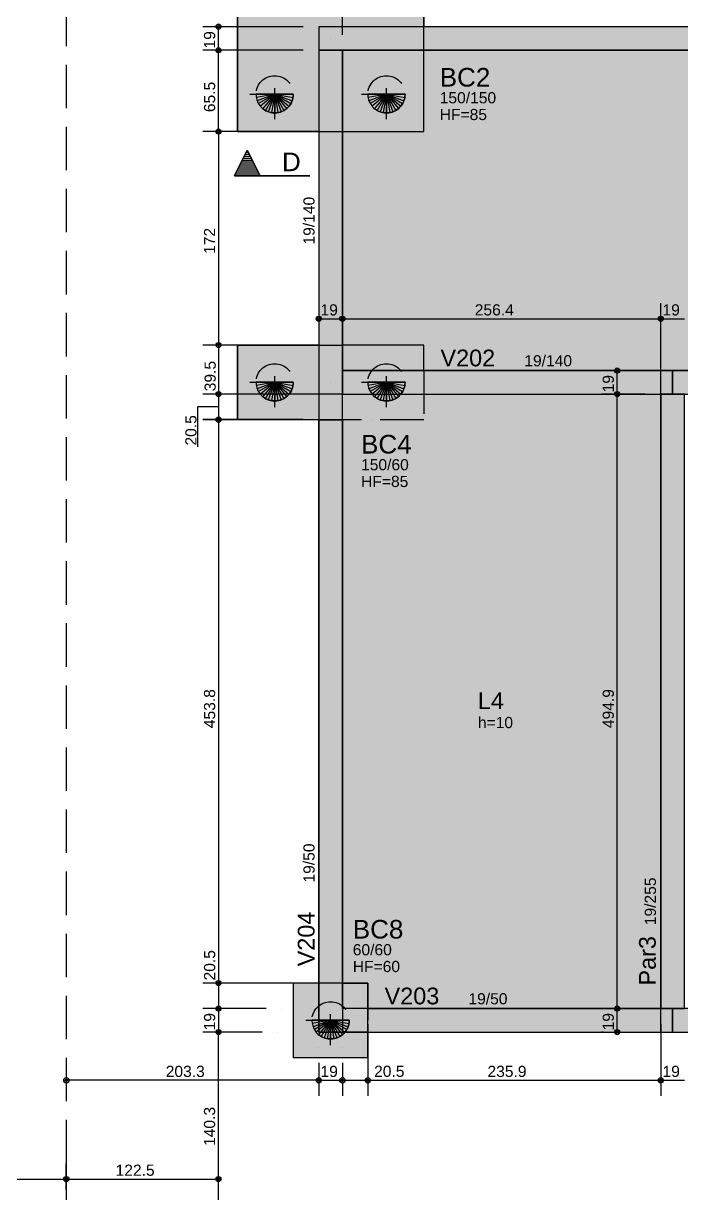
# Model space of a CAD drawing. Extents: x 0 to 119, y 0 to 84.
# Drawn here: x 18.38 to 28.98, y 55.19 to 74.04 of the extents above; entities that cross this region are included whole.
import ezdxf

# ---------------------------------------------------------------- set-up
doc = ezdxf.new("R2010")
doc.units = 0
doc.header["$MEASUREMENT"] = 0
doc.linetypes.add('ESTILO_TQS_0001', pattern=[1, 0.7, -0.3])
doc.linetypes.add('ESTILO_TQS_0003', pattern=[1.5, 0.5, -0.4, 0.1, -0.5])
for name, color, linetype in [('1', 3, 'CONTINUOUS'), ('10', 252, 'CONTINUOUS'), ('18', 6, 'CONTINUOUS'), ('23', 100, 'CONTINUOUS'), ('24', 7, 'CONTINUOUS'), ('25', 130, 'CONTINUOUS'), ('3', 7, 'CONTINUOUS'), ('32', 250, 'CONTINUOUS'), ('36', 7, 'CONTINUOUS'), ('37', 7, 'CONTINUOUS'), ('38', 7, 'CONTINUOUS')]:
    doc.layers.add(name, color=color, linetype=linetype)
doc.styles.add('TQS_ARIAL', font='arial.ttf')

msp = doc.modelspace()

# ---------------------------------------------------------------- linework, layer by layer
at = {"layer": '1', "color": 3, "linetype": 'Continuous'}
for p, q in [((23.329194, 73.797987), (23.329194, 73.797987)), ((23.329194, 68.257783), (23.329194, 68.257783)), ((23.329194, 57.978843), (23.329194, 57.978843))]:
    msp.add_line(p, q, dxfattribs=at)
for points in [[(22.729194, 72.897987), (22.129194, 72.897987), (22.129427, 72.886177), (22.131732, 72.859047), (22.135854, 72.835126), (22.141682, 72.812333), (22.151657, 72.784089), (22.164603, 72.756597), (22.175538, 72.737805), (22.191251, 72.715277), (22.204837, 72.698829), (22.226419, 72.676894), (22.245052, 72.661151), (22.267041, 72.645587), (22.288389, 72.633084), (22.31448, 72.620786), (22.334781, 72.613231), (22.364313, 72.605087), (22.390475, 72.600497), (22.414969, 72.598325), (22.429194, 72.597987), (22.440681, 72.598207), (22.465423, 72.600183), (22.493941, 72.605058), (22.520524, 72.612227), (22.545425, 72.621419), (22.570194, 72.633187), (22.590292, 72.644911), (22.615572, 72.662906), (22.631439, 72.676409), (22.651432, 72.696467), (22.666562, 72.71453), (22.683788, 72.739299), (22.694114, 72.757212), (22.707765, 72.78664), (22.716704, 72.812326), (22.722714, 72.835969), (22.726406, 72.857178), (22.728999, 72.887172), (22.729194, 72.897987)], [(24.529194, 72.897987), (23.929194, 72.897987), (23.929427, 72.886177), (23.931732, 72.859047), (23.935854, 72.835126), (23.941682, 72.812333), (23.951657, 72.784089), (23.964603, 72.756597), (23.975538, 72.737805), (23.991251, 72.715277), (24.004837, 72.698829), (24.026419, 72.676894), (24.045052, 72.661151), (24.067041, 72.645587), (24.088389, 72.633084), (24.11448, 72.620786), (24.134781, 72.613231), (24.164313, 72.605087), (24.190475, 72.600497), (24.214969, 72.598325), (24.229194, 72.597987), (24.240681, 72.598207), (24.265423, 72.600183), (24.293941, 72.605058), (24.320524, 72.612227), (24.345425, 72.621419), (24.370194, 72.633187), (24.390292, 72.644911), (24.415572, 72.662906), (24.431439, 72.676409), (24.451432, 72.696467), (24.466562, 72.71453), (24.483788, 72.739299), (24.494114, 72.757212), (24.507765, 72.78664), (24.516704, 72.812326), (24.522714, 72.835969), (24.526406, 72.857178), (24.528999, 72.887172), (24.529194, 72.897987)], [(22.729194, 68.257783), (22.129194, 68.257783), (22.129426, 68.245972), (22.131732, 68.218842), (22.135854, 68.194921), (22.141681, 68.172128), (22.151656, 68.143884), (22.164602, 68.116392), (22.175537, 68.097601), (22.19125, 68.075073), (22.204837, 68.058625), (22.226418, 68.03669), (22.245051, 68.020946), (22.26704, 68.005382), (22.288388, 67.992879), (22.314479, 67.980581), (22.334781, 67.973026), (22.364312, 67.964883), (22.390475, 67.960292), (22.414968, 67.95812), (22.429194, 67.957783), (22.440681, 67.958003), (22.465422, 67.959978), (22.493941, 67.964853), (22.520524, 67.972023), (22.545425, 67.981214), (22.570194, 67.992983), (22.590292, 68.004707), (22.615571, 68.022701), (22.631439, 68.036204), (22.651431, 68.056263), (22.666561, 68.074325), (22.683788, 68.099095), (22.694113, 68.117008), (22.707765, 68.146435), (22.716704, 68.172121), (22.722713, 68.195764), (22.726405, 68.216974), (22.728999, 68.246967), (22.729194, 68.257783)], [(24.529194, 68.257783), (23.929194, 68.257783), (23.929426, 68.245972), (23.931732, 68.218842), (23.935854, 68.194921), (23.941681, 68.172128), (23.951656, 68.143884), (23.964602, 68.116392), (23.975537, 68.097601), (23.99125, 68.075073), (24.004837, 68.058625), (24.026418, 68.03669), (24.045051, 68.020946), (24.06704, 68.005382), (24.088388, 67.992879), (24.114479, 67.980581), (24.134781, 67.973026), (24.164312, 67.964883), (24.190475, 67.960292), (24.214968, 67.95812), (24.229194, 67.957783), (24.240681, 67.958003), (24.265422, 67.959978), (24.293941, 67.964853), (24.320524, 67.972023), (24.345425, 67.981214), (24.370194, 67.992983), (24.390292, 68.004707), (24.415571, 68.022701), (24.431439, 68.036204), (24.451431, 68.056263), (24.466561, 68.074325), (24.483788, 68.099095), (24.494113, 68.117008), (24.507765, 68.146435), (24.516704, 68.172121), (24.522713, 68.195764), (24.526405, 68.216974), (24.528999, 68.246967), (24.529194, 68.257783)], [(23.629194, 57.978843), (23.029194, 57.978843), (23.029426, 57.967032), (23.031732, 57.939903), (23.035854, 57.915981), (23.041681, 57.893188), (23.051656, 57.864945), (23.064602, 57.837453), (23.075537, 57.818661), (23.09125, 57.796133), (23.104837, 57.779685), (23.126418, 57.75775), (23.145051, 57.742006), (23.16704, 57.726442), (23.188388, 57.713939), (23.214479, 57.701642), (23.234781, 57.694087), (23.264312, 57.685943), (23.290475, 57.681352), (23.314968, 57.67918), (23.329194, 57.678843), (23.340681, 57.679063), (23.365422, 57.681039), (23.393941, 57.685913), (23.420524, 57.693083), (23.445425, 57.702274), (23.470194, 57.714043), (23.490292, 57.725767), (23.515571, 57.743761), (23.531439, 57.757265), (23.551431, 57.777323), (23.566561, 57.795385), (23.583788, 57.820155), (23.594113, 57.838068), (23.607765, 57.867496), (23.616704, 57.893181), (23.622713, 57.916824), (23.626405, 57.938034), (23.628999, 57.968027), (23.629194, 57.978843)]]:
    msp.add_lwpolyline(points, dxfattribs=at)
at = {"layer": '10', "color": 252, "linetype": 'ESTILO_TQS_0003'}
for p, q in [((22.429194, 72.498087), (22.429194, 73.297887)), ((24.229194, 72.498087), (24.229194, 73.297887)), ((22.029294, 72.897987), (22.829094, 72.897987)), ((23.829294, 72.897987), (24.629094, 72.897987)), ((22.429194, 67.857883), (22.429194, 68.657683)), ((24.229194, 67.857883), (24.229194, 68.657683)), ((22.029294, 68.257783), (22.829094, 68.257783)), ((23.829294, 68.257783), (24.629094, 68.257783)), ((23.329194, 57.578943), (23.329194, 58.378743)), ((22.929294, 57.978843), (23.729094, 57.978843))]:
    msp.add_line(p, q, dxfattribs=at)
at = {"layer": '10', "color": 252, "linetype": 'Continuous'}
for p, q in [((22.429194, 72.897987), (22.129194, 72.897987)), ((22.429194, 72.897987), (22.133752, 72.845893)), ((22.429194, 72.897987), (22.147287, 72.795381)), ((22.429194, 72.897987), (22.169387, 72.747987)), ((22.429194, 72.897987), (22.199381, 72.705151)), ((22.429194, 72.897987), (22.236358, 72.668174)), ((22.429194, 72.897987), (22.279194, 72.63818)), ((22.429194, 72.897987), (22.326588, 72.61608)), ((22.429194, 72.897987), (22.3771, 72.602545)), ((22.429194, 72.897987), (22.429194, 72.597987)), ((22.429194, 72.897987), (22.481289, 72.602545)), ((22.429194, 72.897987), (22.5318, 72.61608)), ((22.429194, 72.897987), (22.579194, 72.63818)), ((22.429194, 72.897987), (22.622031, 72.668174)), ((22.429194, 72.897987), (22.659008, 72.705151)), ((22.429194, 72.897987), (22.689002, 72.747987)), ((22.429194, 72.897987), (22.711102, 72.795381)), ((22.429194, 72.897987), (22.724637, 72.845893)), ((22.429194, 72.897987), (22.729194, 72.897987)), ((24.229194, 72.897987), (23.929194, 72.897987)), ((24.229194, 72.897987), (23.933752, 72.845893)), ((24.229194, 72.897987), (23.947287, 72.795381)), ((24.229194, 72.897987), (23.969387, 72.747987)), ((24.229194, 72.897987), (23.999381, 72.705151)), ((24.229194, 72.897987), (24.036358, 72.668174)), ((24.229194, 72.897987), (24.079194, 72.63818)), ((24.229194, 72.897987), (24.126588, 72.61608)), ((24.229194, 72.897987), (24.1771, 72.602545)), ((24.229194, 72.897987), (24.229194, 72.597987)), ((24.229194, 72.897987), (24.281289, 72.602545)), ((24.229194, 72.897987), (24.3318, 72.61608)), ((24.229194, 72.897987), (24.379194, 72.63818)), ((24.229194, 72.897987), (24.422031, 72.668174)), ((24.229194, 72.897987), (24.459008, 72.705151)), ((24.229194, 72.897987), (24.489002, 72.747987)), ((24.229194, 72.897987), (24.511102, 72.795381)), ((24.229194, 72.897987), (24.524637, 72.845893)), ((24.229194, 72.897987), (24.529194, 72.897987)), ((22.429194, 68.257783), (22.129194, 68.257783)), ((22.429194, 68.257783), (22.133751, 68.205688)), ((22.429194, 68.257783), (22.147286, 68.155177)), ((22.429194, 68.257783), (22.169386, 68.107783)), ((22.429194, 68.257783), (22.19938, 68.064946)), ((22.429194, 68.257783), (22.236357, 68.027969)), ((22.429194, 68.257783), (22.279194, 67.997975)), ((22.429194, 68.257783), (22.326588, 67.975875)), ((22.429194, 68.257783), (22.377099, 67.96234)), ((22.429194, 68.257783), (22.429194, 67.957783)), ((22.429194, 68.257783), (22.481288, 67.96234)), ((22.429194, 68.257783), (22.5318, 67.975875)), ((22.429194, 68.257783), (22.579194, 67.997975)), ((22.429194, 68.257783), (22.62203, 68.027969)), ((22.429194, 68.257783), (22.659007, 68.064946)), ((22.429194, 68.257783), (22.689001, 68.107783)), ((22.429194, 68.257783), (22.711101, 68.155177)), ((22.429194, 68.257783), (22.724636, 68.205688)), ((22.429194, 68.257783), (22.729194, 68.257783)), ((24.229194, 68.257783), (23.929194, 68.257783)), ((24.229194, 68.257783), (23.933751, 68.205688)), ((24.229194, 68.257783), (23.947286, 68.155177)), ((24.229194, 68.257783), (23.969386, 68.107783)), ((24.229194, 68.257783), (23.99938, 68.064946)), ((24.229194, 68.257783), (24.036357, 68.027969)), ((24.229194, 68.257783), (24.079194, 67.997975)), ((24.229194, 68.257783), (24.126588, 67.975875)), ((24.229194, 68.257783), (24.177099, 67.96234)), ((24.229194, 68.257783), (24.229194, 67.957783)), ((24.229194, 68.257783), (24.281288, 67.96234)), ((24.229194, 68.257783), (24.3318, 67.975875)), ((24.229194, 68.257783), (24.379194, 67.997975)), ((24.229194, 68.257783), (24.42203, 68.027969)), ((24.229194, 68.257783), (24.459007, 68.064946)), ((24.229194, 68.257783), (24.489001, 68.107783)), ((24.229194, 68.257783), (24.511101, 68.155177)), ((24.229194, 68.257783), (24.524636, 68.205688)), ((24.229194, 68.257783), (24.529194, 68.257783)), ((23.329194, 57.978843), (23.029194, 57.978843)), ((23.329194, 57.978843), (23.033751, 57.926749)), ((23.329194, 57.978843), (23.047286, 57.876237)), ((23.329194, 57.978843), (23.069386, 57.828843)), ((23.329194, 57.978843), (23.09938, 57.786007)), ((23.329194, 57.978843), (23.136357, 57.74903)), ((23.329194, 57.978843), (23.179194, 57.719035)), ((23.329194, 57.978843), (23.226588, 57.696935)), ((23.329194, 57.978843), (23.277099, 57.683401)), ((23.329194, 57.978843), (23.329194, 57.678843)), ((23.329194, 57.978843), (23.381288, 57.683401)), ((23.329194, 57.978843), (23.4318, 57.696935)), ((23.329194, 57.978843), (23.479194, 57.719035)), ((23.329194, 57.978843), (23.52203, 57.74903)), ((23.329194, 57.978843), (23.559007, 57.786007)), ((23.329194, 57.978843), (23.589001, 57.828843)), ((23.329194, 57.978843), (23.611101, 57.876237)), ((23.329194, 57.978843), (23.624636, 57.926749)), ((23.329194, 57.978843), (23.629194, 57.978843))]:
    msp.add_line(p, q, dxfattribs=at)
at = {"layer": '10', "color": 252, "linetype": 'ESTILO_TQS_0001'}
for centre in [(22.429194, 72.897987), (24.229194, 72.897987), (22.429194, 68.257783), (24.229194, 68.257783), (23.329194, 57.978843)]:
    msp.add_circle(centre, 0.3, dxfattribs=at)
at = {"layer": '18', "color": 6, "linetype": 'ESTILO_TQS_0001'}
for p, q in [((19.073775, 76.374926), (19.073775, 13.558246)), ((23.139194, 68.857783), (23.519194, 68.857783)), ((24.829194, 68.447783), (24.829194, 67.657783)), ((24.829194, 67.655783), (23.139194, 67.655783))]:
    msp.add_line(p, q, dxfattribs=at)
at = {"layer": '18', "color": 6, "linetype": 'Continuous'}
for p, q in [((22.484194, 68.857783), (21.829194, 68.857783)), ((21.829194, 68.857783), (21.829194, 67.657783)), ((23.139194, 68.857783), (21.829194, 68.857783)), ((24.829194, 68.857783), (23.519194, 68.857783)), ((24.829194, 68.447783), (24.829194, 68.857783)), ((21.829194, 67.657783), (23.139194, 67.657783)), ((23.519194, 67.657783), (23.519194, 67.657783))]:
    msp.add_line(p, q, dxfattribs=at)
for points in [[(21.829194, 72.297987), (24.829194, 72.297987), (24.829194, 75.297987), (21.829194, 75.297987), (21.829194, 72.297987)], [(22.729194, 57.378843), (23.929194, 57.378843), (23.929194, 58.578843), (22.729194, 58.578843), (22.729194, 57.378843)]]:
    msp.add_lwpolyline(points, dxfattribs=at)
at = {"layer": '23', "color": 100, "linetype": 'Continuous'}
for points in [[(23.139194, 72.297987), (21.829194, 72.297987), (21.829194, 75.297987), (24.829194, 75.297987), (24.829194, 73.987804), (23.139194, 73.987804), (23.139194, 72.297987)], [(24.829194, 68.447783), (28.836939, 68.447783), (38.860652, 68.447783), (39.348908, 68.447783), (39.348908, 73.607804), (23.519194, 73.607804), (23.519194, 72.297987), (23.519194, 68.447783), (24.829194, 68.447783)], [(21.829194, 68.857783), (23.139194, 68.857783), (23.139194, 67.655783), (21.829194, 67.655783), (21.829194, 68.857783)]]:
    msp.add_lwpolyline(points, dxfattribs=at)
for points in [[(23.139194, 73.987804), (21.829194, 72.297987), (21.829194, 75.297987)], [(23.139194, 73.987804), (21.829194, 75.297987), (24.829194, 75.297987)], [(23.139194, 73.987804), (24.829194, 75.297987), (24.829194, 73.987804)], [(23.139194, 73.987804), (23.139194, 72.297987), (21.829194, 72.297987)], [(39.348908, 73.607804), (23.519194, 73.607804), (24.829194, 68.447783)], [(23.519194, 72.297987), (24.829194, 68.447783), (23.519194, 73.607804)], [(39.348908, 73.607804), (24.829194, 68.447783), (28.836939, 68.447783)], [(39.348908, 73.607804), (28.836939, 68.447783), (38.860652, 68.447783)], [(23.519194, 72.297987), (23.519194, 68.447783), (24.829194, 68.447783)], [(21.829194, 68.857783), (23.139194, 68.857783), (23.139194, 67.655783)], [(21.829194, 68.857783), (23.139194, 67.655783), (21.829194, 67.655783)], [(21.829194, 68.857783), (21.829194, 67.655783), (21.829194, 68.857783)]]:
    msp.add_solid(points, dxfattribs=at)
at = {"layer": '24', "color": 7, "linetype": 'Continuous'}
for p, q in [((21.781145, 71.584379), (21.988561, 71.999211)), ((21.783966, 71.586117), (21.988561, 71.995309)), ((21.908786, 71.83966), (22.068337, 71.83966)), ((21.924741, 71.87157), (22.052382, 71.87157)), ((21.940696, 71.90348), (22.036427, 71.90348)), ((21.956651, 71.935391), (22.020472, 71.935391)), ((21.972606, 71.967301), (22.007785, 71.967301)), ((21.988561, 71.999211), (22.195108, 71.586117)), ((21.988561, 71.995308), (22.193157, 71.586118)), ((21.813055, 71.648199), (22.164067, 71.648199)), ((21.82901, 71.680109), (22.148112, 71.680109)), ((21.844966, 71.712019), (22.132157, 71.712019)), ((21.860921, 71.74393), (22.116202, 71.74393)), ((21.876876, 71.77584), (22.100247, 71.77584)), ((21.892831, 71.80775), (22.084292, 71.80775)), ((22.9971, 71.584379), (21.781145, 71.584379)), ((21.783966, 71.586118), (22.9971, 71.586118)), ((21.7971, 71.616289), (22.180023, 71.616289))]:
    msp.add_line(p, q, dxfattribs=at)
at = {"layer": '25', "color": 130, "linetype": 'Continuous'}
for points in [[(39.538908, 73.607804), (39.538908, 73.987804), (23.139194, 73.987804), (23.139194, 73.607804), (39.538908, 73.607804)], [(23.139194, 67.657783), (23.519194, 67.657783), (23.519194, 73.607804), (23.139194, 73.607804), (23.139194, 67.655783)], [(28.836939, 68.067783), (28.836939, 68.447783), (23.519194, 68.447783), (23.519194, 68.067783), (28.836939, 68.067783)], [(28.836939, 68.067783), (38.860652, 68.067783), (38.860652, 68.447783), (28.836939, 68.447783), (28.836939, 68.067783)], [(23.519194, 67.657783), (23.519194, 58.578843), (23.929194, 58.578843), (23.929194, 57.978843), (23.929194, 58.168843), (28.646939, 58.168843), (28.646939, 68.067783), (24.829194, 68.060283), (23.519194, 68.067783)], [(23.519194, 68.067783), (28.646939, 68.067783), (28.646939, 58.168843), (23.519194, 58.168843), (23.519194, 68.067783)], [(29.026939, 58.168843), (29.026939, 68.067783), (28.646939, 68.067783), (28.646939, 58.168843), (29.026939, 58.168843)], [(23.139194, 67.655783), (23.519194, 67.655783), (23.519194, 57.788843), (23.139194, 57.787909), (23.139194, 67.655783)], [(22.729194, 58.578843), (22.729194, 57.378843), (23.929194, 57.378843), (23.929194, 57.788843), (23.139194, 57.788843), (23.139194, 58.578843), (22.729194, 58.578843)], [(23.519194, 58.578843), (23.929194, 58.578843), (23.929194, 58.168843), (23.519194, 58.168843), (23.519194, 58.578843)], [(28.836939, 57.788843), (28.836939, 58.168843), (23.519194, 58.168843), (23.519194, 57.788843), (28.836939, 57.788843)], [(28.836939, 57.788843), (38.860652, 57.788843), (38.860652, 58.168843), (28.836939, 58.168843), (28.836939, 57.788843)]]:
    msp.add_lwpolyline(points, dxfattribs=at)
for points in [[(39.538908, 73.607804), (39.538908, 73.987804), (23.139194, 73.987804)], [(39.538908, 73.607804), (23.139194, 73.987804), (23.139194, 73.607804)], [(39.538908, 73.607804), (23.139194, 73.607804), (39.538908, 73.607804)], [(23.139194, 67.657783), (23.519194, 67.657783), (23.519194, 73.607804)], [(23.139194, 67.657783), (23.519194, 73.607804), (23.139194, 73.607804)], [(23.139194, 67.657783), (23.139194, 73.607804), (23.139194, 67.657783)], [(28.836939, 68.067783), (28.836939, 68.447783), (23.519194, 68.447783)], [(28.836939, 68.067783), (23.519194, 68.447783), (23.519194, 68.067783)], [(28.836939, 68.067783), (38.860652, 68.067783), (38.860652, 68.447783)], [(28.836939, 68.067783), (38.860652, 68.447783), (28.836939, 68.447783)], [(28.836939, 68.067783), (28.836939, 68.447783), (28.836939, 68.067783)], [(28.836939, 68.067783), (23.519194, 68.067783), (28.836939, 68.067783)], [(23.519194, 68.067783), (28.646939, 68.067783), (28.646939, 58.168843)], [(23.519194, 68.067783), (28.646939, 58.168843), (23.519194, 58.168843)], [(23.519194, 68.067783), (23.519194, 58.168843), (23.519194, 68.067783)], [(29.026939, 58.168843), (29.026939, 68.067783), (28.646939, 68.067783)], [(29.026939, 58.168843), (28.646939, 68.067783), (28.646939, 58.168843)], [(23.139194, 67.655783), (23.519194, 67.655783), (23.519194, 57.788843)], [(23.139194, 67.655783), (23.519194, 57.788843), (23.139194, 57.787909)], [(23.139194, 67.655783), (23.139194, 57.787909), (23.139194, 67.655783)], [(23.139194, 57.788843), (23.139194, 58.578843), (22.729194, 58.578843)], [(23.139194, 57.788843), (22.729194, 58.578843), (22.729194, 57.378843)], [(23.519194, 58.578843), (23.929194, 58.578843), (23.929194, 58.168843)], [(23.519194, 58.578843), (23.929194, 58.168843), (23.519194, 58.168843)], [(23.519194, 58.578843), (23.519194, 58.168843), (23.519194, 58.578843)], [(28.836939, 57.788843), (28.836939, 58.168843), (23.519194, 58.168843)], [(28.836939, 57.788843), (23.519194, 58.168843), (23.519194, 57.788843)], [(29.026939, 58.168843), (28.646939, 58.168843), (29.026939, 58.168843)], [(28.836939, 57.788843), (38.860652, 57.788843), (38.860652, 58.168843)], [(28.836939, 57.788843), (38.860652, 58.168843), (28.836939, 58.168843)], [(28.836939, 57.788843), (28.836939, 58.168843), (28.836939, 57.788843)], [(23.139194, 57.788843), (22.729194, 57.378843), (23.929194, 57.378843)], [(23.139194, 57.788843), (23.929194, 57.378843), (23.929194, 57.788843)], [(28.836939, 57.788843), (23.519194, 57.788843), (28.836939, 57.788843)]]:
    msp.add_solid(points, dxfattribs=at)
at = {"layer": '3', "color": 7, "linetype": 'Continuous'}
for p, q in [((28.646939, 68.067783), (28.646939, 68.447783)), ((23.519194, 68.067783), (23.139194, 68.067783))]:
    msp.add_line(p, q, dxfattribs=at)
for points in [[(39.538908, 73.987804), (23.139194, 73.987804)], [(23.139194, 73.987804), (23.139194, 67.655783)], [(38.860652, 68.447783), (28.836939, 68.447783)], [(23.519194, 68.067783), (28.646939, 68.067783)], [(23.519194, 58.168843), (23.519194, 68.067783)], [(28.646939, 68.067783), (28.646939, 58.168843)], [(23.139194, 67.657783), (23.139194, 57.788843)], [(28.646939, 58.168843), (23.519194, 58.168843)], [(28.646939, 57.788843), (28.646939, 58.168843)], [(23.139194, 57.788843), (28.836939, 57.788843)], [(28.836939, 57.788843), (38.860652, 57.788843)]]:
    msp.add_lwpolyline(points, dxfattribs=at)
at = {"layer": '3', "color": 7, "linetype": 'ESTILO_TQS_0001'}
for points in [[(23.519194, 73.607804), (39.348908, 73.607804)], [(23.519194, 68.447783), (23.519194, 73.607804)], [(28.836939, 68.447783), (23.519194, 68.447783)]]:
    msp.add_lwpolyline(points, dxfattribs=at)
at = {"layer": '32', "color": 250, "linetype": 'Continuous'}
for p, q in [((23.519194, 73.857804), (23.519194, 75.775303)), ((23.519194, 73.857804), (23.519194, 75.775303)), ((22.889194, 73.987804), (21.274402, 73.987804)), ((21.524402, 73.607804), (21.524402, 73.987804)), ((23.139194, 73.987804), (23.139194, 73.987804)), ((23.139194, 73.987804), (23.139194, 73.987804)), ((24.829194, 73.987804), (24.829194, 73.987804)), ((24.829194, 73.987804), (24.829194, 73.987804)), ((22.889194, 73.607804), (21.274402, 73.607804)), ((22.889194, 73.607804), (21.274402, 73.607804)), ((21.524402, 72.297987), (21.524402, 73.607804)), ((23.139194, 73.607804), (23.139194, 73.607804)), ((23.139194, 73.607804), (23.139194, 73.607804)), ((23.519194, 73.607804), (23.519194, 73.607804)), ((23.519194, 73.607804), (23.519194, 73.607804)), ((22.889194, 72.297987), (21.274402, 72.297987)), ((22.889194, 72.297987), (21.274402, 72.297987)), ((21.524402, 72.297987), (21.524402, 68.857783)), ((23.139194, 72.297987), (23.139194, 72.297987)), ((23.139194, 72.297987), (23.139194, 72.297987)), ((23.139194, 69.571922), (23.139194, 69.571922)), ((23.519194, 69.572922), (23.519194, 69.572922)), ((23.519194, 69.572922), (23.519194, 69.572922)), ((28.646939, 68.317783), (28.646939, 69.531203)), ((28.646939, 68.317783), (28.646939, 69.531203)), ((23.139194, 69.321922), (23.139194, 69.031203)), ((23.139194, 69.281203), (23.519194, 69.281203)), ((23.519194, 69.322922), (23.519194, 69.031203)), ((23.519194, 69.322922), (23.519194, 69.031203)), ((23.519194, 69.281203), (28.646939, 69.281203)), ((28.646939, 69.281203), (29.026939, 69.281203)), ((22.889194, 68.857783), (21.274402, 68.857783)), ((21.579194, 68.857783), (21.274402, 68.857783)), ((21.524402, 68.857783), (21.524402, 68.067783)), ((21.829194, 68.857783), (21.829194, 68.857783)), ((23.139194, 68.857783), (23.139194, 68.857783)), ((27.50553, 68.447783), (27.50553, 68.447783)), ((27.75553, 68.447783), (28.195011, 68.447783)), ((27.945011, 68.067783), (27.945011, 68.447783)), ((23.269194, 68.067783), (21.274402, 68.067783)), ((23.269194, 68.067783), (21.274402, 68.067783)), ((21.524402, 68.067783), (21.524402, 67.657783)), ((23.519194, 68.067783), (23.519194, 68.067783)), ((23.519194, 68.067783), (23.519194, 68.067783)), ((28.396939, 68.067783), (27.695011, 68.067783)), ((28.396939, 68.067783), (27.695011, 68.067783)), ((27.945011, 58.168843), (27.945011, 68.067783)), ((28.646939, 68.067783), (28.646939, 68.067783)), ((28.646939, 68.067783), (28.646939, 68.067783)), ((28.646939, 68.067783), (28.646939, 68.067783)), ((28.646939, 68.067783), (28.646939, 68.067783)), ((21.524402, 67.862783), (21.184158, 67.862783)), ((21.184158, 67.862783), (21.184158, 67.218813)), ((22.889194, 67.657783), (21.274402, 67.657783)), ((23.734194, 67.655783), (21.274402, 67.655783)), ((21.524402, 67.655783), (21.524402, 58.578843)), ((23.139194, 67.657783), (23.139194, 67.657783)), ((23.984194, 67.655783), (23.984194, 67.655783)), ((22.889194, 58.578843), (21.274402, 58.578843)), ((22.889194, 58.578843), (21.274402, 58.578843)), ((21.524402, 58.578843), (21.524402, 58.168843)), ((23.139194, 58.578843), (23.139194, 58.578843)), ((23.139194, 58.578843), (23.139194, 58.578843)), ((22.290915, 58.168843), (21.274402, 58.168843)), ((21.711142, 58.168843), (21.274402, 58.168843)), ((21.524402, 58.168843), (21.524402, 57.788843)), ((21.961142, 58.168843), (21.961142, 58.168843)), ((22.540915, 58.168843), (22.540915, 58.168843)), ((23.929194, 58.168843), (23.929194, 58.168843)), ((23.929194, 58.168843), (23.929194, 58.168843)), ((27.775535, 58.168843), (27.695011, 58.168843)), ((27.775535, 58.168843), (27.695011, 58.168843)), ((27.945011, 57.788843), (27.945011, 58.168843)), ((28.025535, 58.168843), (28.025535, 58.168843)), ((28.025535, 58.168843), (28.025535, 58.168843)), ((28.646939, 58.168843), (28.646939, 58.168843)), ((28.646939, 58.168843), (28.646939, 58.168843)), ((23.929194, 57.918843), (23.929194, 56.762306)), ((23.929194, 57.918843), (23.929194, 56.762306)), ((28.646939, 57.918843), (28.646939, 56.762306)), ((28.646939, 57.918843), (28.646939, 56.762306)), ((21.316027, 57.788843), (21.274402, 57.788843)), ((22.226798, 57.788843), (21.274402, 57.788843)), ((21.524402, 54.983732), (21.524402, 57.788843)), ((21.566027, 57.788843), (21.566027, 57.788843)), ((22.476798, 57.788843), (22.476798, 57.788843)), ((27.718285, 57.788843), (27.695011, 57.788843)), ((27.968285, 57.788843), (27.968285, 57.788843)), ((23.139194, 57.545575), (23.139194, 57.545575)), ((23.519194, 57.545575), (23.519194, 57.545575)), ((19.073775, 57.333253), (19.073775, 57.333253)), ((23.139194, 57.378843), (23.139194, 57.378843)), ((23.519194, 57.378843), (23.519194, 57.378843)), ((23.139194, 57.295575), (23.139194, 56.762306)), ((23.139194, 57.128843), (23.139194, 56.762306)), ((23.519194, 57.295575), (23.519194, 56.762306)), ((23.519194, 57.128843), (23.519194, 56.762306)), ((19.073775, 57.083253), (19.073775, 56.762306)), ((23.139194, 57.012306), (19.073775, 57.012306)), ((23.139194, 57.012306), (23.519194, 57.012306)), ((23.519194, 57.012306), (23.929194, 57.012306)), ((23.929194, 57.012306), (28.646939, 57.012306)), ((28.646939, 57.012306), (29.026939, 57.012306)), ((19.073775, 55.245771), (19.073775, 55.670186)), ((19.073954, 55.24577), (19.074256, 55.669816)), ((21.52381, 55.233732), (21.52381, 55.670186)), ((7.136869, 55.42832), (19.074078, 55.419816)), ((19.073775, 55.420186), (21.52381, 55.420186))]:
    msp.add_line(p, q, dxfattribs=at)
for centre, radius in [((21.524402, 73.987804), 0.041625), ((21.524402, 73.987804), 0.02075), ((21.524402, 73.607804), 0.041625), ((21.524402, 73.607804), 0.041625), ((21.524402, 73.607804), 0.02075), ((21.524402, 73.607804), 0.02075), ((21.524402, 72.297987), 0.041625), ((21.524402, 72.297987), 0.041625), ((21.524402, 72.297987), 0.02075), ((21.524402, 72.297987), 0.02075), ((23.139194, 69.281203), 0.041625), ((23.139194, 69.281203), 0.02075), ((23.519194, 69.281203), 0.041625), ((23.519194, 69.281203), 0.041625), ((23.519194, 69.281203), 0.02075), ((23.519194, 69.281203), 0.02075), ((28.646939, 69.281203), 0.041625), ((28.646939, 69.281203), 0.041625), ((28.646939, 69.281203), 0.02075), ((28.646939, 69.281203), 0.02075), ((21.524402, 68.857783), 0.041625), ((21.524402, 68.857783), 0.041625), ((21.524402, 68.857783), 0.02075), ((21.524402, 68.857783), 0.02075), ((27.945011, 68.447783), 0.041625), ((27.945011, 68.447783), 0.02075), ((21.524402, 68.067783), 0.041625), ((21.524402, 68.067783), 0.041625), ((21.524402, 68.067783), 0.02075), ((21.524402, 68.067783), 0.02075), ((27.945011, 68.067783), 0.041625), ((27.945011, 68.067783), 0.041625), ((27.945011, 68.067783), 0.02075), ((27.945011, 68.067783), 0.02075), ((21.524402, 67.657783), 0.041625), ((21.524402, 67.655783), 0.041625), ((21.524402, 67.657783), 0.02075), ((21.524402, 67.655783), 0.02075), ((21.524402, 58.578843), 0.041625), ((21.524402, 58.578843), 0.041625), ((21.524402, 58.578843), 0.02075), ((21.524402, 58.578843), 0.02075), ((21.524402, 58.168843), 0.041625), ((21.524402, 58.168843), 0.041625), ((21.524402, 58.168843), 0.02075), ((21.524402, 58.168843), 0.02075), ((27.945011, 58.168843), 0.041625), ((27.945011, 58.168843), 0.041625), ((27.945011, 58.168843), 0.02075), ((27.945011, 58.168843), 0.02075), ((21.524402, 57.788843), 0.041625), ((21.524402, 57.788843), 0.041625), ((21.524402, 57.788843), 0.02075), ((21.524402, 57.788843), 0.02075), ((27.945011, 57.788843), 0.041625), ((27.945011, 57.788843), 0.02075), ((19.073775, 57.012306), 0.041625), ((19.073775, 57.012306), 0.02075), ((23.139194, 57.012306), 0.041625), ((23.139194, 57.012306), 0.041625), ((23.139194, 57.012306), 0.02075), ((23.139194, 57.012306), 0.02075), ((23.519194, 57.012306), 0.041625), ((23.519194, 57.012306), 0.041625), ((23.519194, 57.012306), 0.02075), ((23.519194, 57.012306), 0.02075), ((23.929194, 57.012306), 0.041625), ((23.929194, 57.012306), 0.041625), ((23.929194, 57.012306), 0.02075), ((23.929194, 57.012306), 0.02075), ((28.646939, 57.012306), 0.041625), ((28.646939, 57.012306), 0.041625), ((28.646939, 57.012306), 0.02075), ((28.646939, 57.012306), 0.02075), ((19.073775, 55.420186), 0.041625), ((19.074078, 55.419816), 0.041625), ((19.073775, 55.420186), 0.02075), ((19.074078, 55.419816), 0.02075), ((21.52381, 55.420186), 0.041625), ((21.52381, 55.420186), 0.02075)]:
    msp.add_circle(centre, radius, dxfattribs=at)

# ---------------------------------------------------------------- texts
at = {"layer": '24', "color": 7, "linetype": 'Continuous', "style": 'TQS_ARIAL'}
msp.add_text('D', height=0.3, dxfattribs=at).set_placement((22.5471, 71.659379))
at = {"layer": '32', "color": 250, "linetype": 'Continuous', "style": 'TQS_ARIAL'}
for s, p in [('19', (21.470402, 73.635804)), ('65.5', (21.470402, 72.610896)), ('172', (21.470402, 70.325885)), ('39.5', (21.479592, 68.113308)), ('19', (27.891011, 68.095783)), ('20.5', (21.16983, 67.238874)), ('453.8', (21.470402, 62.685313)), ('494.9', (27.891011, 62.686313)), ('20.5', (21.470784, 58.620924)), ('19', (21.470402, 57.816843)), ('19', (27.891011, 57.816843)), ('140.3', (21.470402, 55.954287))]:
    msp.add_text(s, height=0.18, rotation=90, dxfattribs=at).set_placement(p)
for s, p in [('19', (23.167194, 69.335203)), ('256.4', (25.651066, 69.335203)), ('19', (28.674939, 69.335203)), ('203.3', (20.674485, 57.066306)), ('19', (23.167194, 57.066306)), ('20.5', (24.030119, 57.067959)), ('235.9', (25.856066, 57.066306)), ('19', (28.674939, 57.066306)), ('122.5', (19.866793, 55.474186))]:
    msp.add_text(s, height=0.18, dxfattribs=at).set_placement(p)
at = {"layer": '36', "color": 7, "linetype": 'Continuous', "style": 'TQS_ARIAL'}
for s, height, p in [('BC2', 0.3, (25.087042, 73.022605)), ('150/150', 0.18, (25.087042, 72.752605)), ('HF=85', 0.18, (25.087042, 72.482605)), ('BC4', 0.3, (23.820231, 67.110854)), ('150/60', 0.18, (23.820231, 66.840854)), ('HF=85', 0.18, (23.820231, 66.570854)), ('BC8', 0.3, (23.686675, 59.296394)), ('60/60', 0.18, (23.686675, 59.026394)), ('HF=60', 0.18, (23.686675, 58.756394))]:
    msp.add_text(s, height=height, dxfattribs=at).set_placement(p)
at = {"layer": '37', "color": 7, "linetype": 'Continuous', "style": 'TQS_ARIAL'}
for s, height, p in [('19/140', 0.18, (23.071694, 70.477783)), ('19/50', 0.18, (23.071694, 60.198843)), ('19/255', 0.18, (28.569011, 59.511336)), ('V204', 0.27, (23.071694, 58.848843)), ('Par3', 0.27, (28.566512, 58.539732))]:
    msp.add_text(s, height=height, rotation=90, dxfattribs=at).set_placement(p)
for s, height, p in [('V202', 0.27, (25.099194, 68.515283)), ('19/140', 0.18, (26.449194, 68.515283)), ('V203', 0.27, (24.199194, 58.236343)), ('19/50', 0.18, (25.549194, 58.236343))]:
    msp.add_text(s, height=height, dxfattribs=at).set_placement(p)
at = {"layer": '38', "color": 7, "linetype": 'Continuous', "style": 'TQS_ARIAL'}
for s, height, p in [('L4', 0.27, (25.701714, 62.99262)), ('h=10', 0.18, (25.701714, 62.68662))]:
    msp.add_text(s, height=height, dxfattribs=at).set_placement(p)

doc.saveas('drawing.dxf')
